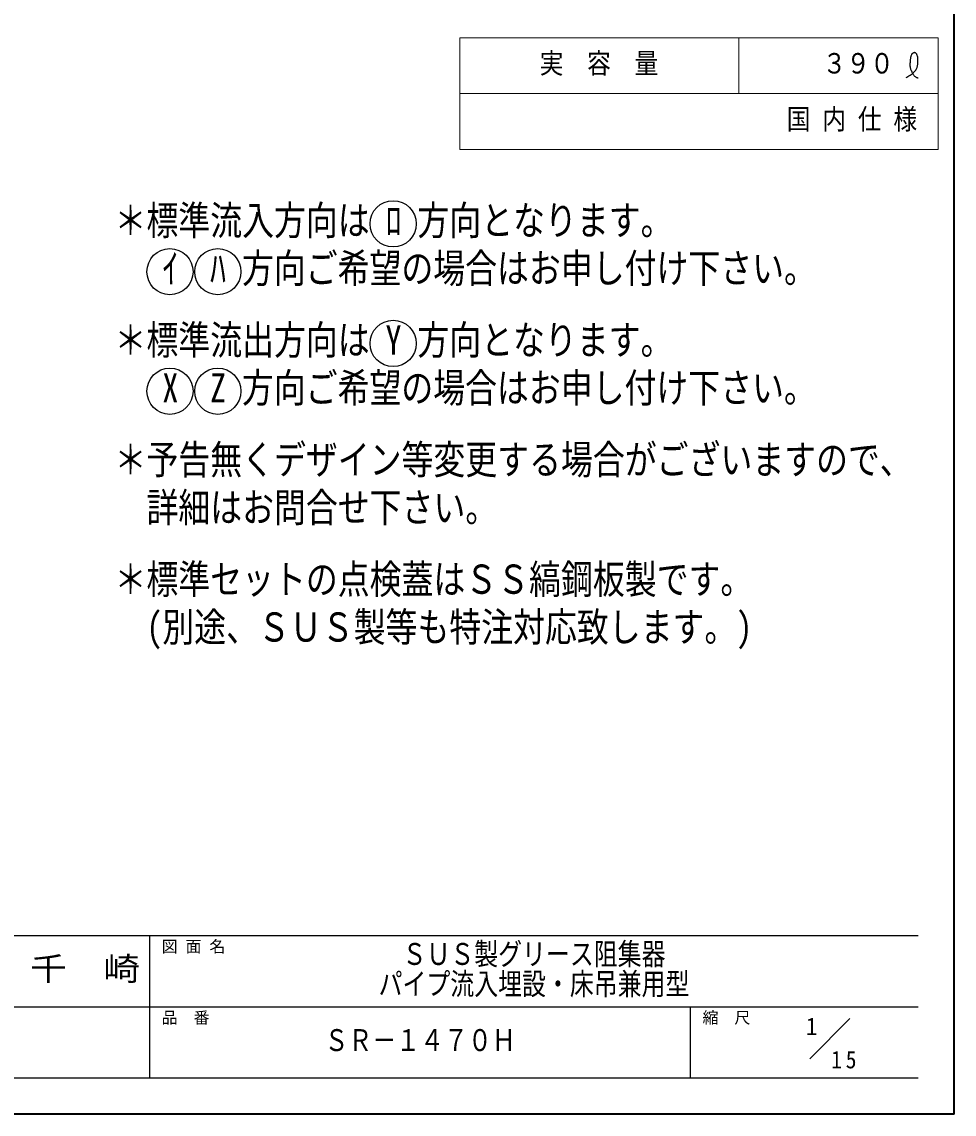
# Model space of a CAD drawing. Units: millimetres at full size, sheet at 1:15; details may follow other scales. Extents: x -3171 to 2904, y -2098 to 2117.
# Drawn here: x 1150 to 2904, y -2098 to -43 of the extents above; entities that cross this region are included whole.
import ezdxf
from ezdxf.enums import TextEntityAlignment as Align

# ---------------------------------------------------------------- set-up
doc = ezdxf.new("R2010")
doc.units = ezdxf.units.MM
doc.header["$LTSCALE"] = 15
doc.layers.add('0-6_補助線', color=4, linetype='Continuous', lineweight=9)
doc.styles.add('ＭＳ ゴシック', font='')
doc.styles.get('ＭＳ ゴシック').set_extended_font_data('MS Gothic')

msp = doc.modelspace()

# ---------------------------------------------------------------- linework, layer by layer
at = {"layer": '0-6_補助線', "color": 1, "lineweight": 40}
for q in [(2904.12, 2117.05), (-3170.88, -2097.95)]:
    msp.add_line((2904.12, -2097.95), q, dxfattribs=at)
at = {"layer": '0-6_補助線', "color": 3, "lineweight": 18}
for p, q in [((1974.12, -72.95), (2874.12, -72.95)), ((1974.12, -72.95), (1974.12, -282.95)), ((2499.12, -72.95), (2499.12, -177.95)), ((2874.12, -72.95), (2874.12, -282.95)), ((1974.12, -177.95), (2874.12, -177.95)), ((1974.12, -282.95), (2874.12, -282.95))]:
    msp.add_line(p, q, dxfattribs=at)
at = {"layer": '0-6_補助線', "color": 6, "lineweight": 25}
for p, q in [((2836.62, -1762.6), (-133.38, -1762.6)), ((1390.19, -2030.45), (1390.19, -1762.6)), ((2836.62, -1896.53), (988.4, -1896.53)), ((2408.05, -2030.45), (2408.05, -1896.53)), ((2836.62, -2030.45), (-133.38, -2030.45))]:
    msp.add_line(p, q, dxfattribs=at)
at = {"layer": '0-6_補助線', "color": 7, "lineweight": 18}
msp.add_line((2632.28, -1993.72), (2708.05, -1917.95), dxfattribs=at)
at = {"layer": '0-6_補助線', "color": 5, "lineweight": 25}
for points in [[(2813.67, -147.96), (2814.9, -147.26), (2817, -146.03), (2819.08, -144.78), (2821.14, -143.47), (2823.15, -142.1), (2825.11, -140.64), (2826.21, -139.74), (2827.02, -139.04), (2828.38, -137.79), (2829.67, -136.47), (2830.86, -135.07), (2831.95, -133.6), (2832.91, -132.04), (2833.41, -131.11), (2833.76, -130.35), (2834.29, -128.99), (2834.74, -127.61), (2835.1, -126.19), (2835.38, -124.76), (2835.58, -123.31), (2835.67, -122.47), (2835.73, -121.61), (2835.8, -120.12), (2835.81, -118.62), (2835.79, -117.13), (2835.74, -115.62), (2835.69, -114.11), (2835.67, -113.23), (2835.64, -112.3), (2835.58, -110.69), (2835.45, -109.09), (2835.2, -107.53), (2834.78, -106.02), (2834.12, -104.57), (2833.61, -103.77), (2833.29, -103.34), (2832.66, -102.64), (2831.96, -102.02), (2831.2, -101.51)], [(2831.2, -101.51), (2830.4, -101.13), (2829.57, -100.92), (2829.09, -100.89), (2828.69, -100.92), (2828, -101.07), (2827.33, -101.33), (2826.68, -101.69), (2826.07, -102.14), (2825.49, -102.64), (2825.18, -102.95), (2824.75, -103.43), (2824.11, -104.32), (2823.57, -105.26), (2823.12, -106.25), (2822.75, -107.26), (2822.45, -108.3), (2822.31, -108.91), (2822.14, -109.67), (2821.91, -111), (2821.72, -112.33), (2821.57, -113.66), (2821.45, -115), (2821.34, -116.35), (2821.28, -117.13), (2821.2, -118.06), (2821.07, -119.67), (2820.96, -121.28), (2820.89, -122.88), (2820.89, -124.48), (2820.97, -126.08), (2821.07, -127), (2821.19, -127.79), (2821.46, -129.16), (2821.81, -130.51), (2822.23, -131.85), (2822.7, -133.17), (2823.22, -134.47), (2823.54, -135.22), (2823.78, -135.76)], [(2823.78, -135.76), (2824.21, -136.67), (2824.65, -137.58), (2825.12, -138.48), (2825.6, -139.37), (2826.11, -140.26), (2826.42, -140.77), (2826.78, -141.37), (2827.44, -142.38), (2828.15, -143.36), (2828.9, -144.29), (2829.72, -145.15), (2830.6, -145.92), (2831.14, -146.32), (2831.61, -146.62), (2832.46, -147.07), (2833.34, -147.46), (2834.25, -147.81), (2835.19, -148.12), (2836.14, -148.42), (2836.69, -148.58)]]:
    msp.add_lwpolyline(points, dxfattribs=at)
for centre in [(1848.37, -422.95), (1428.37, -512.95), (1518.37, -512.95), (1848.37, -647.95), (1428.37, -737.95), (1518.37, -737.95)]:
    msp.add_circle(centre, 43.5, dxfattribs=at)

# ---------------------------------------------------------------- texts
at = {"layer": '0-6_補助線', "color": 7, "style": 'ＭＳ ゴシック'}
for s, height, width, p in [('実\u3000容\u3000量', 38.49, 0.85, (2124.12, -151.7)), ('３９０', 38.49, 0.85, (2656.62, -151.7)), ('国 内 仕 様', 38.49, 0.85, (2589.12, -256.7)), ('＊標準流入方向は ﾛ 方向となります。', 54.99, 0.8, (1324.12, -460.45)), (' ｲ  ﾊ 方向ご希望の場合はお申し付け下さい。', 54.99, 0.8, (1384.12, -550.45)), ('＊標準流出方向は Y 方向となります。', 54.99, 0.8, (1324.12, -685.45)), (' X  Z 方向ご希望の場合はお申し付け下さい。', 54.99, 0.8, (1384.12, -775.45)), ('＊予告無くデザイン等変更する場合がございますので、', 54.99, 0.8, (1324.12, -910.45)), ('詳細はお問合せ下さい。', 54.99, 0.8, (1384.12, -1000.45)), ('＊標準セットの点検蓋はＳＳ縞鋼板製です。', 54.99, 0.8, (1324.12, -1135.45)), ('(別途、ＳＵＳ製等も特注対応致します。)', 54.99, 0.8, (1384.12, -1225.45)), ('ＳＵＳ製グリース阻集器', 41.24, 0.8, (1865.9, -1829.56)), ('千\u3000崎', 43.99, 1.15, (1165.19, -1859.56)), ('パイプ流入埋設・床吊兼用型', 41.24, 0.8, (1820.9, -1885.81)), ('ＳＲ－１４７０Ｈ', 41.24, 0.8, (1719.12, -1991.62))]:
    msp.add_text(s, height=height, dxfattribs=dict(at, width=width)).set_placement(p, align=Align.BOTTOM_LEFT)
for s, height, p in [('図 面 名', 21.99, (1412.69, -1800.1)), ('品\u3000番', 21.99, (1412.69, -1934.03)), ('縮\u3000尺', 21.99, (2430.55, -1934.03)), ('1', 32.99, (2624.66, -1959.24))]:
    msp.add_text(s, height=height, dxfattribs=at).set_placement(p, align=Align.BOTTOM_LEFT)
at = {"layer": '0-6_補助線', "color": 7, "insert": (2672.62, -2012.31), "char_height": 32.99, "attachment_point": 7, "style": 'ＭＳ ゴシック'}
msp.add_mtext('\\T1.36;\\W0.9;15', dxfattribs=at)

doc.saveas('drawing.dxf')
